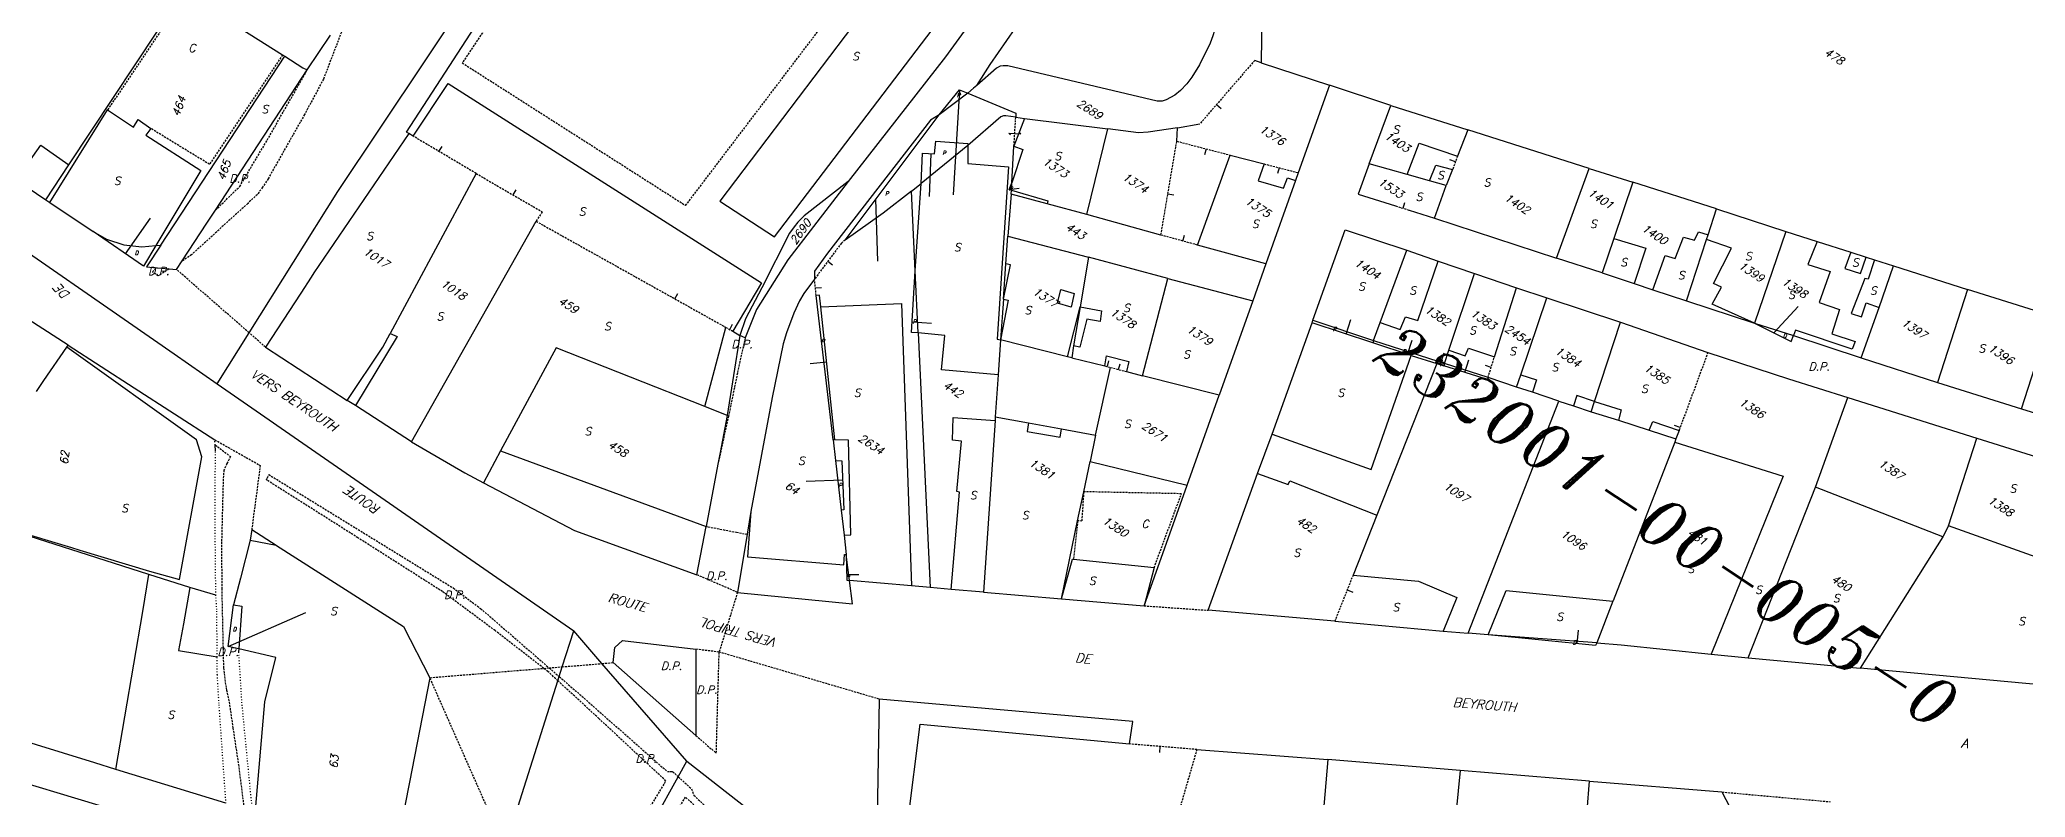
# Model space of a CAD drawing. Extents: x -334462 to -332769, y -29481 to -26664.
# Drawn here: x -333899.5 to -333651.3, y -28068.9 to -27974.1 of the extents above; entities that cross this region are included whole.
import ezdxf
from ezdxf.enums import TextEntityAlignment as Align

# ---------------------------------------------------------------- set-up
doc = ezdxf.new("R2010")
doc.units = 0
doc.header["$MEASUREMENT"] = 0
doc.linetypes.add('DOT', pattern=[0.25, 0, -0.25])
doc.linetypes.add('HIDDEN', pattern=[0.375, 0.25, -0.125])
for name, color, linetype in [('17', 7, 'CONTINUOUS'), ('18', 7, 'CONTINUOUS'), ('19', 7, 'CONTINUOUS'), ('DP$DIVIDING$LINE', 7, 'CONTINUOUS'), ('EASEMENT$BOUNDA$', 7, 'CONTINUOUS'), ('ENC$$ST$$A$$TEXT', 7, 'CONTINUOUS'), ('ENCRO$$AREA$TEXT', 7, 'CONTINUOUS'), ('ENCROACHED$WALL', 7, 'CONTINUOUS'), ('MAP$SHEET$BOUND$', 7, 'CONTINUOUS'), ('PARCEL$BOUNDARY', 7, 'CONTINUOUS'), ('PARCEL$NUMBER', 7, 'CONTINUOUS'), ('STREET$TEXT', 7, 'CONTINUOUS'), ('STRUC$$FOOTPRINT', 7, 'CONTINUOUS')]:
    doc.layers.add(name, color=color, linetype=linetype)
doc.styles.add('ITALICT', font='ITALICT', dxfattribs={"height": 0.2})

# ---------------------------------------------------------------- blocks, each defined once
blk = doc.blocks.new('HOOK')
at = {"layer": '19', "color": 7, "linetype": 'Continuous'}
for p, q in [((0, 0.75), (-0.17, 0.5)), ((0, 0), (0, 0.75)), ((0, -0.75), (0, 0)), ((0.17, -0.5), (0, -0.75))]:
    blk.add_line(p, q, dxfattribs=at)

msp = doc.modelspace()

# ---------------------------------------------------------------- linework, layer by layer
at = {"layer": '17', "color": 5, "linetype": 'Continuous'}
for p, q in [((-333694.43, -28022.62), (-333695.13, -28022.36)), ((-333736.05, -28042.93), (-333735.35, -28043.21))]:
    msp.add_line(p, q, dxfattribs=at)
at = {"layer": '18', "color": 1, "linetype": 'Continuous'}
for p, q in [((-333752.37, -27982.23), (-333751.8, -27982.72)), ((-333753.69, -27987.78), (-333753.88, -27988.51)), ((-333722.52, -27989.41), (-333723.22, -27989.14)), ((-333744.55, -27990.15), (-333744.74, -27990.88)), ((-333758.46, -27993.41), (-333757.72, -27993.53)), ((-333729.07, -27995.21), (-333728.84, -27994.49)), ((-333756.58, -27999.31), (-333756.38, -27998.59)), ((-333800.97, -28001.84), (-333800.37, -28002.29)), ((-333802.52, -28005.18), (-333801.78, -28005.1)), ((-333766.03, -28015.01), (-333765.84, -28014.28)), ((-333764.62, -28015.37), (-333764.43, -28014.65)), ((-333718.05, -28015.11), (-333718.77, -28014.89)), ((-333759.47, -28062.51), (-333759.53, -28063.26))]:
    msp.add_line(p, q, dxfattribs=at)
at = {"layer": '18', "color": 2, "linetype": 'Continuous'}
for p, q in [((-333849.58, -27988.11), (-333849.19, -27987.47)), ((-333840.31, -27993.55), (-333839.93, -27992.9)), ((-333820.09, -28006.53), (-333819.73, -28005.87)), ((-333813.23, -28010.36), (-333812.87, -28009.71))]:
    msp.add_line(p, q, dxfattribs=at)
at = {"layer": 'DP$DIVIDING$LINE', "color": 30, "linetype": 'HIDDEN'}
for p, q in [((-333873.31, -28010.77), (-333882.37, -28002.88)), ((-333871.26, -28012.56), (-333873.31, -28010.77)), ((-333812.26, -28043.24), (-333814.55, -28050.7)), ((-333761.44, -28044.92), (-333753.43, -28045.48)), ((-333794.55, -28056.59), (-333814.55, -28050.7)), ((-333850.72, -28053.91), (-333836.48, -28052.74)), ((-333836.48, -28052.74), (-333835.8, -28052.68)), ((-333835.8, -28052.68), (-333834.16, -28052.55)), ((-333834.16, -28052.55), (-333829.2, -28052.14)), ((-333829.2, -28052.14), (-333827.79, -28052.02)), ((-333841.33, -28075.16), (-333850.72, -28053.91)), ((-333689.23, -28068.2), (-333675.69, -28069.42))]:
    msp.add_line(p, q, dxfattribs=at)
at = {"layer": 'DP$DIVIDING$LINE', "color": 2, "linetype": 'HIDDEN'}
for p, q in [((-333814.55, -28050.7), (-333817.47, -28050.35)), ((-333835.8, -28052.68), (-333834.54, -28053.77))]:
    msp.add_line(p, q, dxfattribs=at)
for points in [[(-333814.7, -27917.34), (-333818.61, -27921.51), (-333824.7, -27928), (-333833.38, -27937.12), (-333842.84, -27947.08), (-333845.04, -27949.83), (-333854.45, -27961.42), (-333857.35, -27965.74), (-333859.55, -27968.87), (-333860.97, -27971.11), (-333864.02, -27979.07), (-333866.38, -27983.48), (-333870.93, -27991.51), (-333871.62, -27992.59), (-333872.28, -27993.48), (-333873.47, -27994.6), (-333880.5, -28001.02), (-333881.66, -28001.8)], [(-333877.51, -27995.45), (-333874.48, -27992.48), (-333871.04, -27986.68), (-333866.04, -27977.92)], [(-333883.31, -28002.8), (-333884.66, -28003.68), (-333885.4, -28003.18), (-333884.86, -28002.66)], [(-333811.29, -28011.4), (-333811.97, -28014.38), (-333813.38, -28021.19), (-333814.71, -28027.21)], [(-333877.59, -28024.17), (-333871.92, -28027.36), (-333872.98, -28035.37)], [(-333877.56, -28024.79), (-333875.63, -28026.26), (-333876.09, -28027.14), (-333876.47, -28027.98), (-333876.56, -28029.45), (-333876.75, -28036.92), (-333876.73, -28042.77), (-333876.55, -28050.96), (-333876.51, -28052.66), (-333876.35, -28054.13), (-333876.12, -28055.46), (-333875.8, -28056.96), (-333875.33, -28060.23), (-333874.64, -28064.78), (-333873.76, -28071.68), (-333873.11, -28076.14), (-333872.54, -28080.09), (-333872.09, -28083.39), (-333871.79, -28083.46), (-333870.67, -28088.39), (-333869.03, -28095.85), (-333868.49, -28098.08)], [(-333836.48, -28052.74), (-333842.57, -28048.02), (-333849.13, -28043.15), (-333859.7, -28036.42), (-333871.13, -28029.18), (-333871.03, -28028.93), (-333870.86, -28028.5), (-333847.81, -28042.68), (-333844.38, -28045.25), (-333835.8, -28052.68)], [(-333816.19, -28034.99), (-333815.92, -28035.04), (-333812.59, -28035.69), (-333812.39, -28035.72), (-333811.07, -28035.98)], [(-333812.26, -28043.24), (-333817.12, -28041.13), (-333817.33, -28041.03)], [(-333817.45, -28061.14), (-333814.91, -28063.36), (-333814.55, -28050.7)], [(-333834.71, -28054.29), (-333835.95, -28053.15), (-333836.48, -28052.74)], [(-333822.63, -28071.66), (-333823.71, -28070.97), (-333821.2, -28066.83), (-333829.58, -28059.02), (-333834.71, -28054.29)], [(-333834.54, -28053.77), (-333831.71, -28056.23), (-333821.03, -28065.65), (-333820.38, -28065.63), (-333819.66, -28066.29)], [(-333819.66, -28066.29), (-333818.02, -28067.8), (-333817.7, -28068.61), (-333815.49, -28070.76), (-333816.04, -28071.33), (-333818.79, -28068.83), (-333821.1, -28072.63), (-333822.63, -28071.66)]]:
    msp.add_lwpolyline(points, dxfattribs=at)
at = {"layer": 'EASEMENT$BOUNDA$', "color": 3, "linetype": 'HIDDEN'}
for p, q in [((-333881.22, -27968.38), (-333891.01, -27982.92)), ((-333846.67, -27977.03), (-333818.74, -27994.86)), ((-333769.74, -28034.28), (-333770.25, -28039.1))]:
    msp.add_line(p, q, dxfattribs=at)
for points in [[(-333818.74, -27994.86), (-333789.51, -27956.37), (-333821.35, -27939.34), (-333846.67, -27977.03)], [(-333869.12, -27976.04), (-333878.26, -27989.72), (-333885.61, -27985.23)], [(-333768.98, -28030.66), (-333769.23, -28034.33), (-333769.74, -28034.28)], [(-333760.18, -28040.15), (-333756.77, -28030.91), (-333768.98, -28030.66)]]:
    msp.add_lwpolyline(points, dxfattribs=at)
at = {"layer": 'ENC$$ST$$A$$TEXT', "color": 1, "linetype": 'Continuous'}
for p, q in [((-333788.08, -27988.39), (-333788.32, -27993.73)), ((-333778.32, -27992.86), (-333777.06, -27992.7)), ((-333888.75, -28000.92), (-333885.65, -27996.44)), ((-333682.72, -28010.78), (-333679.69, -28007.51)), ((-333790.41, -28009.42), (-333787.99, -28009.56)), ((-333801.1, -28014.44), (-333803.19, -28014.66)), ((-333799.12, -28029.19), (-333803.66, -28029.39)), ((-333798.62, -28041.02), (-333797.11, -28041)), ((-333875.91, -28050.01), (-333866.21, -28045.77)), ((-333707.32, -28049.66), (-333707.15, -28047.96))]:
    msp.add_line(p, q, dxfattribs=at)
at = {"layer": 'ENCRO$$AREA$TEXT', "color": 5, "linetype": 'Continuous'}
for p, q in [((-333784.49, -27980.4), (-333785.31, -27993.52)), ((-333794.99, -27994.08), (-333794.77, -28001.81)), ((-333736.19, -28010.95), (-333735.58, -28009.1)), ((-333728.5, -28013.48), (-333727.91, -28011.7)), ((-333724.41, -28014.78), (-333723.93, -28013.28)), ((-333721.33, -28015.75), (-333720.84, -28014.17))]:
    msp.add_line(p, q, dxfattribs=at)
at = {"layer": 'ENCROACHED$WALL', "color": 5, "linetype": 'Continuous'}
for p, q in [((-333798.82, -27999.18), (-333787.05, -27983.52)), ((-333732.75, -28011.73), (-333732.86, -28012.03)), ((-333728.03, -28013.63), (-333724.84, -28014.64)), ((-333724.84, -28014.64), (-333723.96, -28014.92)), ((-333723.88, -28014.61), (-333723.96, -28014.92))]:
    msp.add_line(p, q, dxfattribs=at)
for points in [[(-333787.05, -27983.52), (-333784.49, -27980.4), (-333783.48, -27980.83)], [(-333783.48, -27980.83), (-333777.48, -27983.33), (-333777.48, -27983.8)], [(-333718.44, -28016.36), (-333718.52, -28016.63), (-333723.96, -28014.92)]]:
    msp.add_lwpolyline(points, dxfattribs=at)
at = {"layer": 'MAP$SHEET$BOUND$', "color": 6, "linetype": 'Continuous'}
for p, q in [((-333877.31, -28017.15), (-333873.31, -28010.77)), ((-333877.31, -28017.15), (-333832.73, -28048.06)), ((-333834.16, -28052.55), (-333832.73, -28048.06)), ((-333829.2, -28052.14), (-333832.73, -28048.06)), ((-333834.54, -28053.77), (-333834.16, -28052.55)), ((-333818.59, -28064.36), (-333829.2, -28052.14)), ((-333841.33, -28075.16), (-333834.71, -28054.29)), ((-333834.71, -28054.29), (-333834.54, -28053.77)), ((-333819.66, -28066.29), (-333818.59, -28064.36)), ((-333822.63, -28071.66), (-333819.66, -28066.29))]:
    msp.add_line(p, q, dxfattribs=at)
for points in [[(-333873.31, -28010.77), (-333862.22, -27993.1), (-333807.7, -27911.49), (-333789.07, -27882.74), (-333777.28, -27854.34)], [(-334051.2, -27899.63), (-334011.34, -27927.19), (-333934.63, -27977.41), (-333882.66, -28013.43), (-333877.31, -28017.15)], [(-333818.59, -28064.36), (-333728.11, -28135.15), (-333671.47, -28172.8), (-333628.15, -28194.82)]]:
    msp.add_lwpolyline(points, dxfattribs=at)
at = {"layer": 'PARCEL$BOUNDARY', "color": 7, "linetype": 'Continuous'}
for p, q in [((-333895.85, -27989.78), (-333881.79, -27968.55)), ((-333881.22, -27968.38), (-333869.12, -27976.04)), ((-333866.04, -27977.92), (-333863.14, -27973.58)), ((-333884.36, -27999.83), (-333868.86, -27976.2)), ((-333869.12, -27976.04), (-333868.86, -27976.2)), ((-333746.78, -27977.01), (-333747.6, -27976.72)), ((-333877.51, -27995.45), (-333866.04, -27977.92)), ((-333746.78, -27977.01), (-333738.25, -27979.8)), ((-333783.48, -27980.83), (-333787.05, -27983.52)), ((-333738.25, -27979.8), (-333742.16, -27990.77)), ((-333730.59, -27982.35), (-333738.25, -27979.8)), ((-333777.48, -27983.8), (-333776.4, -27983.98)), ((-333776.4, -27983.98), (-333765.97, -27985.27)), ((-333733.29, -27989.65), (-333730.59, -27982.35)), ((-333730.59, -27982.35), (-333720.98, -27985.4)), ((-333852.81, -27986.19), (-333853.35, -27985.87)), ((-333768.59, -27996), (-333765.97, -27985.27)), ((-333757.35, -27986.83), (-333757.25, -27985.14)), ((-333757.25, -27985.14), (-333754.48, -27984.67)), ((-333720.98, -27985.4), (-333722.24, -27988.68)), ((-333705.78, -27990.24), (-333720.98, -27985.4)), ((-333783.47, -27987.38), (-333789.31, -27992.12)), ((-333777.97, -27992.04), (-333777.7, -27987.46)), ((-333750.67, -27988.56), (-333746.44, -27989.66)), ((-333898.73, -27994.14), (-333895.85, -27989.78)), ((-333844.93, -27990.86), (-333855.66, -28010.85)), ((-333742.16, -27990.77), (-333742.5, -27991.73)), ((-333728.53, -27990.99), (-333733.29, -27989.65)), ((-333725.75, -27991.78), (-333728.53, -27990.99)), ((-333722.88, -27990.36), (-333723.66, -27992.37)), ((-333709.9, -28001.44), (-333705.78, -27990.24)), ((-333705.78, -27990.24), (-333700.34, -27991.95)), ((-333898.73, -27994.14), (-333898.23, -27994.47)), ((-333790.51, -27993.06), (-333789.31, -27992.12)), ((-333790.04, -28003.02), (-333790.51, -27993.06)), ((-333778.06, -27993.46), (-333778.45, -27998.68)), ((-333778.06, -27993.46), (-333778.03, -27992.96)), ((-333773.56, -27994.67), (-333778.06, -27993.46)), ((-333778.03, -27992.96), (-333777.97, -27992.04)), ((-333742.5, -27991.73), (-333746.22, -28002.16)), ((-333723.66, -27992.37), (-333725.75, -27991.78)), ((-333725.15, -27996.45), (-333723.66, -27992.37)), ((-333700.34, -27991.95), (-333702.71, -27998.98)), ((-333689.88, -27995.3), (-333700.34, -27991.95)), ((-333898.23, -27994.47), (-333892.82, -27998.1)), ((-333768.59, -27996), (-333773.56, -27994.67)), ((-333759.33, -27998.56), (-333768.59, -27996)), ((-333728.28, -27995.46), (-333725.15, -27996.45)), ((-333725.15, -27996.45), (-333709.9, -28001.44)), ((-333690.94, -27998.53), (-333689.88, -27995.3)), ((-333689.88, -27995.3), (-333681.22, -27998.12)), ((-333853.02, -28024.43), (-333837.44, -27996.83)), ((-333778.7, -28002.18), (-333778.45, -27998.68)), ((-333778.45, -27998.68), (-333768.4, -28001.34)), ((-333702.71, -27998.98), (-333704.17, -28003.3)), ((-333693.64, -28006.78), (-333691.13, -27999.11)), ((-333691.13, -27999.11), (-333690.94, -27998.53)), ((-333681.22, -27998.12), (-333685.12, -28009.56)), ((-333681.22, -27998.12), (-333677.28, -27999.37)), ((-333884.95, -27999.88), (-333884.36, -27999.83)), ((-333768.4, -28001.34), (-333769.43, -28007.54)), ((-333758.47, -28004), (-333768.4, -28001.34)), ((-333746.22, -28002.16), (-333754.75, -27999.81)), ((-333731.93, -28009.5), (-333728.59, -28000.47)), ((-333728.59, -28000.47), (-333724.66, -28001.81)), ((-333704.17, -28003.3), (-333709.9, -28001.44)), ((-333677.28, -27999.37), (-333673.09, -28000.7)), ((-333673.09, -28000.7), (-333671.17, -28001.31)), ((-333671.17, -28001.31), (-333670.13, -28001.64)), ((-333670.13, -28001.64), (-333667.76, -28002.4)), ((-333883.31, -28002.8), (-333882.37, -28002.88)), ((-333882.37, -28002.88), (-333881.66, -28001.8)), ((-333789.68, -28010.78), (-333790.04, -28003.02)), ((-333779.01, -28006.59), (-333778.7, -28002.18)), ((-333761.64, -28016.15), (-333758.47, -28004)), ((-333758.47, -28004), (-333747.86, -28006.79)), ((-333746.22, -28002.16), (-333747.86, -28006.79)), ((-333724.66, -28001.81), (-333720.13, -28003.36)), ((-333723.33, -28012.97), (-333720.13, -28003.36)), ((-333720.13, -28003.36), (-333714.87, -28005.16)), ((-333704.17, -28003.3), (-333700.17, -28004.62)), ((-333669.55, -28007.62), (-333667.76, -28002.4)), ((-333667.76, -28002.4), (-333658.5, -28005.38)), ((-333800.32, -28024.17), (-333802.42, -28006.11)), ((-333779.01, -28006.59), (-333779.37, -28011.68)), ((-333717.64, -28013.77), (-333714.87, -28005.16)), ((-333714.87, -28005.16), (-333711.09, -28006.39)), ((-333714.34, -28016.05), (-333711.09, -28006.39)), ((-333711.09, -28006.39), (-333701.87, -28009.46)), ((-333700.17, -28004.62), (-333697.85, -28005.39)), ((-333697.85, -28005.39), (-333693.64, -28006.78)), ((-333658.5, -28005.38), (-333662.27, -28017.01)), ((-333648.01, -28008.68), (-333658.5, -28005.38)), ((-333769.43, -28007.54), (-333770.24, -28012.42)), ((-333747.86, -28006.79), (-333752.06, -28018.59)), ((-333693.64, -28006.78), (-333685.12, -28009.56)), ((-333671.78, -28013.93), (-333669.55, -28007.62)), ((-333651.76, -28020.3), (-333648.01, -28008.68)), ((-333811.97, -28011.14), (-333813.54, -28021.11)), ((-333812.84, -28010.58), (-333811.97, -28011.14)), ((-333811.29, -28011.4), (-333811.97, -28011.14)), ((-333789.68, -28010.78), (-333788.19, -28042.64)), ((-333745.43, -28023.44), (-333740.44, -28009.55)), ((-333740.44, -28009.55), (-333740.33, -28009.21)), ((-333740.33, -28009.21), (-333732.75, -28011.73)), ((-333732.75, -28011.73), (-333731.93, -28009.5)), ((-333705.12, -28019.36), (-333701.87, -28009.46)), ((-333701.87, -28009.46), (-333690.96, -28013.24)), ((-333685.12, -28009.56), (-333680.24, -28011.14)), ((-333680.24, -28011.14), (-333671.78, -28013.93)), ((-333896.1, -28012.59), (-333895.94, -28012.33)), ((-333871.26, -28012.56), (-333861.04, -28019.24)), ((-333779.37, -28011.68), (-333779.68, -28016.05)), ((-333770.99, -28013.78), (-333779.37, -28011.68)), ((-333770.48, -28013.9), (-333770.99, -28013.78)), ((-333770.24, -28012.42), (-333770.48, -28013.9)), ((-333770.48, -28013.9), (-333766.35, -28014.93)), ((-333732.75, -28011.73), (-333724.72, -28014.34)), ((-333723.88, -28014.61), (-333723.33, -28012.97)), ((-333671.78, -28013.93), (-333662.27, -28017.01)), ((-333779.68, -28016.05), (-333780.04, -28021.29)), ((-333763.64, -28015.63), (-333761.64, -28016.15)), ((-333752.06, -28018.59), (-333761.64, -28016.15)), ((-333724.84, -28014.64), (-333732.35, -28033.57)), ((-333724.72, -28014.34), (-333724.84, -28014.64)), ((-333723.88, -28014.61), (-333724.72, -28014.34)), ((-333718.44, -28016.36), (-333723.88, -28014.61)), ((-333714.87, -28017.59), (-333718.44, -28016.36)), ((-333714.87, -28017.59), (-333714.34, -28016.05)), ((-333756.07, -28029.84), (-333752.06, -28018.59)), ((-333712.9, -28018.21), (-333714.87, -28017.59)), ((-333709.59, -28019.33), (-333712.9, -28018.21)), ((-333677.51, -28030.1), (-333673.45, -28018.86)), ((-333673.45, -28018.86), (-333657.36, -28023.94)), ((-333662.27, -28017.01), (-333651.76, -28020.3)), ((-333860, -28019.88), (-333861.04, -28019.24)), ((-333853.02, -28024.43), (-333860, -28019.88)), ((-333813.54, -28021.11), (-333816.35, -28020)), ((-333780.04, -28021.29), (-333780.07, -28021.74)), ((-333780.04, -28021.29), (-333775.9, -28022.05)), ((-333720.92, -28048.34), (-333709.59, -28019.33)), ((-333709.59, -28019.33), (-333707.74, -28019.9)), ((-333707.74, -28019.9), (-333705.54, -28020.66)), ((-333705.54, -28020.66), (-333705.12, -28019.36)), ((-333705.54, -28020.66), (-333702.14, -28021.71)), ((-333651.76, -28020.3), (-333641.69, -28023.42)), ((-333780.07, -28021.74), (-333781.53, -28043.22)), ((-333775.9, -28022.05), (-333771.75, -28022.81)), ((-333771.75, -28022.81), (-333767.51, -28023.58)), ((-333767.51, -28023.58), (-333768.19, -28026.87)), ((-333747.26, -28028.39), (-333745.43, -28023.44)), ((-333702.14, -28021.71), (-333698.28, -28022.97)), ((-333698.28, -28022.97), (-333694.95, -28024.05)), ((-333694.57, -28023.01), (-333694.95, -28024.05)), ((-333660.9, -28034.91), (-333657.36, -28023.94)), ((-333657.36, -28023.94), (-333646.42, -28027.39)), ((-333877.52, -28025.6), (-333877.56, -28024.79)), ((-333841.87, -28025.55), (-333844.01, -28029.54)), ((-333800.32, -28024.17), (-333800.02, -28026.74)), ((-333694.95, -28024.05), (-333695.08, -28024.44)), ((-333814.71, -28027.21), (-333816.19, -28034.99)), ((-333800.02, -28026.74), (-333799.3, -28032.98)), ((-333768.98, -28030.66), (-333768.19, -28026.87)), ((-333768.19, -28026.87), (-333756.07, -28029.84)), ((-333753.43, -28045.48), (-333747.26, -28028.39)), ((-333769.74, -28034.28), (-333768.98, -28030.66)), ((-333761.44, -28044.92), (-333756.07, -28029.84)), ((-333685.91, -28051.44), (-333677.51, -28030.1)), ((-333661.6, -28036.31), (-333677.51, -28030.1)), ((-333810.6, -28033.13), (-333811.07, -28035.98)), ((-333799.3, -28032.98), (-333798.94, -28036.1)), ((-333732.35, -28033.57), (-333735.31, -28041.07)), ((-333872.98, -28035.37), (-333873.17, -28036.73)), ((-333872.98, -28035.37), (-333869.91, -28037.35)), ((-333817.33, -28041.03), (-333816.19, -28034.99)), ((-333811.07, -28035.98), (-333812.26, -28043.24)), ((-333798.94, -28036.1), (-333798.66, -28038.51)), ((-333771.78, -28044.04), (-333769.74, -28034.28)), ((-333661.6, -28036.31), (-333671.91, -28052.73)), ((-333660.9, -28034.91), (-333661.6, -28036.31)), ((-333649.94, -28038.85), (-333660.9, -28034.91)), ((-333798.28, -28041.77), (-333798.66, -28038.51)), ((-333880.72, -28042.64), (-333885.83, -28041.01)), ((-333877.47, -28043.6), (-333880.72, -28042.64)), ((-333790.49, -28042.44), (-333798.28, -28041.77)), ((-333788.19, -28042.64), (-333790.49, -28042.44)), ((-333785.54, -28042.87), (-333788.19, -28042.64)), ((-333781.53, -28043.22), (-333785.54, -28042.87)), ((-333781.53, -28043.22), (-333771.78, -28044.04)), ((-333771.78, -28044.04), (-333761.44, -28044.92)), ((-333737.6, -28046.85), (-333753.43, -28045.48)), ((-333702.83, -28044.32), (-333704.83, -28049.55)), ((-333737.6, -28046.85), (-333724.07, -28048.11)), ((-333724.07, -28048.11), (-333720.92, -28048.34)), ((-333718.41, -28048.53), (-333720.92, -28048.34)), ((-333704.83, -28049.55), (-333718.41, -28048.53)), ((-333874.61, -28050.3), (-333874.64, -28050.69)), ((-333817.47, -28050.35), (-333817.45, -28061.14)), ((-333690.54, -28050.97), (-333685.91, -28051.44)), ((-333817.45, -28061.14), (-333827.79, -28052.02)), ((-333685.91, -28051.44), (-333671.91, -28052.73)), ((-333879.34, -28073.71), (-333929.29, -28058.66)), ((-333754.84, -28062.89), (-333738.48, -28064.14)), ((-333876.2, -28069.61), (-333889.98, -28065.4)), ((-333738.48, -28064.14), (-333739.31, -28073.83)), ((-333721.94, -28065.52), (-333738.48, -28064.14)), ((-333721.94, -28065.52), (-333722.71, -28073.55)), ((-333705.76, -28066.83), (-333721.94, -28065.52)), ((-333706.38, -28074.89), (-333705.76, -28066.83)), ((-333705.76, -28066.83), (-333689.23, -28068.2))]:
    msp.add_line(p, q, dxfattribs=at)
at = {"layer": 'PARCEL$BOUNDARY', "color": 2, "linetype": 'HIDDEN'}
for p, q in [((-333747.6, -27976.72), (-333754.48, -27984.67)), ((-333777.7, -27987.46), (-333777.48, -27983.8)), ((-333844.93, -27990.86), (-333852.81, -27986.19)), ((-333759.33, -27998.56), (-333757.35, -27986.83)), ((-333757.35, -27986.83), (-333750.67, -27988.56)), ((-333722.24, -27988.68), (-333722.88, -27990.36)), ((-333746.44, -27989.66), (-333742.16, -27990.77)), ((-333730, -27994.91), (-333728.28, -27995.46)), ((-333837.44, -27996.83), (-333813.71, -28010.1)), ((-333754.75, -27999.81), (-333759.33, -27998.56)), ((-333802.42, -28006.11), (-333802.64, -28004.08)), ((-333813.71, -28010.1), (-333812.84, -28010.58)), ((-333718.44, -28016.36), (-333717.64, -28013.77)), ((-333690.96, -28013.24), (-333694.57, -28023.01)), ((-333766.35, -28014.93), (-333765.64, -28015.11)), ((-333765.64, -28015.11), (-333763.64, -28015.63)), ((-333735.31, -28041.07), (-333737.6, -28046.85)), ((-333754.84, -28062.89), (-333763.27, -28062.2)), ((-333754.84, -28062.89), (-333762.22, -28088.38))]:
    msp.add_line(p, q, dxfattribs=at)
at = {"layer": 'PARCEL$BOUNDARY', "color": 2, "linetype": 'DOT'}
msp.add_line((-333877.56, -28024.79), (-333877.59, -28024.17), dxfattribs=at)
at = {"layer": 'PARCEL$BOUNDARY', "color": 7, "linetype": 'Continuous'}
for points in [[(-333853.35, -27985.87), (-333853.63, -27985.71), (-333824.26, -27940.44), (-333809.99, -27918.24), (-333808.08, -27919.31)], [(-333765.93, -27945.49), (-333764.75, -27946.15), (-333771.49, -27955.94), (-333786.28, -27976.27), (-333798.44, -27991.87)], [(-333782.34, -27979.84), (-333780.68, -27977.23), (-333776.49, -27971.22), (-333765.04, -27955.2), (-333760.89, -27948.58)], [(-333745.51, -27958.12), (-333748.73, -27961.14), (-333749.16, -27961.63), (-333749.46, -27962.31), (-333751.11, -27967.31), (-333752.22, -27971.65), (-333752.84, -27973.65), (-333753.17, -27974.55), (-333754.52, -27977.28), (-333755.47, -27978.81), (-333756.1, -27979.64), (-333756.88, -27980.48), (-333757.61, -27981.05), (-333758.68, -27981.67), (-333759.19, -27981.82), (-333759.79, -27981.81), (-333778.45, -27977.41), (-333779.04, -27977.39), (-333779.43, -27977.46), (-333779.89, -27977.71), (-333782.34, -27979.84)], [(-333739.16, -27962.11), (-333743.39, -27963.71), (-333743.98, -27964.06), (-333744.33, -27964.38), (-333744.63, -27964.83), (-333745.08, -27965.81), (-333746.52, -27969.97), (-333746.72, -27970.79), (-333746.78, -27977.01)], [(-333868.86, -27976.2), (-333866.6, -27977.64), (-333866.04, -27977.92)], [(-333919.77, -27979.61), (-333908.87, -27987.28), (-333902.35, -27991.69), (-333898.73, -27994.14)], [(-333782.34, -27979.84), (-333782.76, -27980.2), (-333783.48, -27980.83)], [(-333787.05, -27983.52), (-333788.13, -27984.18), (-333801.03, -28000.84), (-333802.62, -28003.08), (-333802.64, -28004.08)], [(-333777.48, -27983.8), (-333778.73, -27983.66), (-333779.02, -27983.66), (-333779.33, -27983.76), (-333783.47, -27987.38)], [(-333853.35, -27985.87), (-333865.2, -28003.29), (-333865.55, -28003.81), (-333866.85, -28005.81), (-333871.26, -28012.56)], [(-333757.25, -27985.14), (-333760.92, -27985.7), (-333762.14, -27985.76), (-333765.97, -27985.27)], [(-333733.29, -27989.65), (-333734.66, -27993.43), (-333730, -27994.91)], [(-333798.44, -27991.87), (-333803.91, -27996.15), (-333804.72, -27996.95), (-333805.18, -27997.53), (-333805.74, -27998.33), (-333809.23, -28005.15), (-333811.25, -28009.03), (-333811.97, -28011.14)], [(-333798.44, -27991.87), (-333802.76, -27997.49), (-333805.95, -28001.67), (-333809.9, -28007.89), (-333811.29, -28011.4)], [(-333790.51, -27993.06), (-333794.07, -27995.81), (-333798.82, -27999.18)], [(-333881.66, -28001.8), (-333878.58, -27997.08), (-333877.51, -27995.45)], [(-333892.82, -27998.1), (-333891.13, -27999.07), (-333888.95, -27999.79), (-333886.71, -28000.03), (-333884.95, -27999.88)], [(-333740.33, -28009.21), (-333736.28, -27997.92), (-333728.59, -28000.47)], [(-333884.36, -27999.83), (-333886.15, -28002.55), (-333884.86, -28002.66)], [(-333895.94, -28012.33), (-333908.65, -28004.15), (-333910.09, -28003.2), (-333912.19, -28008.88)], [(-333884.86, -28002.66), (-333884.78, -28002.67), (-333883.31, -28002.8)], [(-333802.64, -28004.08), (-333803.97, -28005.87), (-333804.51, -28006.77), (-333805.22, -28008.34), (-333806.12, -28010.8), (-333806.54, -28012.17), (-333807.94, -28018.87), (-333810.6, -28033.13)], [(-333861.04, -28019.24), (-333856.61, -28012.58), (-333855.66, -28010.85)], [(-333899.89, -28018.12), (-333898.96, -28016.73), (-333896.1, -28012.59)], [(-333895.94, -28012.33), (-333887.68, -28017.68), (-333877.59, -28024.17)], [(-333816.35, -28020), (-333834.94, -28012.65), (-333841.87, -28025.55)], [(-333690.96, -28013.24), (-333680.89, -28016.56), (-333673.45, -28018.86)], [(-333813.54, -28021.11), (-333814.44, -28025.77), (-333814.71, -28027.21)], [(-333853.02, -28024.43), (-333846.33, -28028.31), (-333844.01, -28029.54)], [(-333695.08, -28024.44), (-333702.82, -28044.3), (-333702.83, -28044.32)], [(-333695.08, -28024.44), (-333681.53, -28028.7), (-333690.54, -28050.97)], [(-333844.01, -28029.54), (-333832.63, -28035.51), (-333817.33, -28041.03)], [(-333885.83, -28041.01), (-333895.59, -28037.89), (-333909.97, -28033.3)], [(-333873.17, -28036.73), (-333874.4, -28041.48), (-333875.28, -28044.8)], [(-333869.91, -28037.35), (-333869.87, -28037.38), (-333853.99, -28047.51), (-333850.72, -28053.91)], [(-333812.26, -28043.24), (-333797.87, -28044.68), (-333798.28, -28041.77)], [(-333875.28, -28044.8), (-333874.23, -28044.97), (-333874.61, -28050.3)], [(-333827.79, -28052.02), (-333827.59, -28050.12), (-333826.62, -28049.25), (-333817.47, -28050.35)], [(-333704.83, -28049.55), (-333701.8, -28049.78), (-333690.54, -28050.97)], [(-333630.89, -28056.15), (-333631.73, -28056.31), (-333632.76, -28056.34), (-333671.91, -28052.73)], [(-333850.72, -28053.91), (-333853.27, -28066.96), (-333855.66, -28079.23), (-333857.9, -28089.56), (-333858.29, -28091.81)], [(-333794.55, -28056.59), (-333794.9, -28076.38), (-333793.17, -28077.86)], [(-333763.27, -28062.2), (-333762.83, -28059.39), (-333794.55, -28056.59)], [(-333889.98, -28065.4), (-333892.59, -28064.57), (-333903.81, -28061.09)], [(-333689.23, -28068.2), (-333687.68, -28071.15), (-333695.34, -28084.16)]]:
    msp.add_lwpolyline(points, dxfattribs=at)
at = {"layer": 'PARCEL$BOUNDARY', "color": 2, "linetype": 'HIDDEN'}
for points in [[(-333844.93, -27990.86), (-333836.67, -27995.66), (-333837.44, -27996.83)], [(-333798.82, -27999.18), (-333799.28, -27999.58), (-333802.64, -28004.08)]]:
    msp.add_lwpolyline(points, dxfattribs=at)
at = {"layer": 'PARCEL$BOUNDARY', "color": 2, "linetype": 'DOT'}
for points in [[(-333877.47, -28043.6), (-333877.56, -28034.5), (-333877.52, -28025.6)], [(-333877.3, -28051.31), (-333877.32, -28048.47), (-333877.35, -28045.4), (-333877.47, -28043.6)], [(-333874.64, -28050.69), (-333874.25, -28056.96), (-333873.14, -28068.51), (-333871.9, -28079.8), (-333871.61, -28082.62), (-333870, -28089.68)], [(-333876.2, -28069.61), (-333877.07, -28057.15), (-333877.28, -28053.58), (-333877.3, -28051.31)]]:
    msp.add_lwpolyline(points, dxfattribs=at)
at = {"layer": 'STRUC$$FOOTPRINT', "color": 1, "linetype": 'Continuous'}
for p, q in [((-333898.23, -27994.47), (-333891.01, -27982.92)), ((-333776.4, -27983.98), (-333777.7, -27987.46)), ((-333754.75, -27999.81), (-333750.67, -27988.56)), ((-333790.04, -28003.02), (-333789.31, -27992.12)), ((-333814.46, -27994.33), (-333807.62, -27998.78)), ((-333770.18, -28005.85), (-333770.57, -28007.59)), ((-333800.08, -28024.17), (-333801.83, -28007.53)), ((-333770.99, -28013.78), (-333769.43, -28007.54)), ((-333816.35, -28020), (-333813.71, -28010.1)), ((-333732.86, -28012.03), (-333740.44, -28009.55)), ((-333728.03, -28013.63), (-333732.86, -28012.03)), ((-333767.51, -28023.58), (-333765.64, -28015.11)), ((-333841.87, -28025.55), (-333816.19, -28034.99)), ((-333800.08, -28024.17), (-333800.32, -28024.17)), ((-333873.17, -28036.73), (-333869.91, -28037.35)), ((-333770.25, -28039.1), (-333760.18, -28040.15)), ((-333760.18, -28040.15), (-333761.44, -28044.92))]:
    msp.add_line(p, q, dxfattribs=at)
for points in [[(-333807.62, -27998.78), (-333774.23, -27954.85), (-333781.16, -27950.37), (-333814.46, -27994.33)], [(-333918.56, -27977.81), (-333901.12, -27989.85), (-333899.34, -27987.33), (-333895.85, -27989.78)], [(-333852.81, -27986.19), (-333848.43, -27979.61), (-333809.27, -28004.53), (-333812.84, -28010.58)], [(-333891.01, -27982.92), (-333887.77, -27985.07), (-333887.16, -27984.13), (-333885.61, -27985.23)], [(-333885.61, -27985.23), (-333886.22, -27986.06), (-333879.35, -27990.48), (-333884.95, -27999.88)], [(-333789.31, -27992.12), (-333789.12, -27988.34), (-333787.64, -27988.41), (-333787.48, -27986.81), (-333783.48, -27987.13), (-333783.47, -27987.38)], [(-333783.47, -27987.38), (-333783.45, -27989.62), (-333778.39, -27990.05), (-333779.82, -28011.56), (-333779.37, -28011.68)], [(-333777.7, -27987.46), (-333776.59, -27987.88), (-333777.97, -27992.04)], [(-333728.53, -27990.99), (-333727.05, -27987.08), (-333722.24, -27988.68)], [(-333746.44, -27989.66), (-333747.17, -27991.76), (-333743.99, -27992.69), (-333743.51, -27991.41), (-333742.5, -27991.73)], [(-333725.75, -27991.78), (-333724.98, -27989.84), (-333722.88, -27990.36)], [(-333778.03, -27992.96), (-333778.32, -27992.86), (-333777.97, -27992.04)], [(-333778.03, -27992.96), (-333773.46, -27994.29), (-333773.56, -27994.67)], [(-333884.95, -27999.88), (-333886.52, -28002.47), (-333892.82, -27998.1)], [(-333702.71, -27998.98), (-333698.71, -28000.22), (-333700.17, -28004.62)], [(-333697.85, -28005.39), (-333696.3, -28001.1), (-333695.07, -28001.51), (-333694.01, -27998.83), (-333692.63, -27999.22), (-333692.15, -27998.14), (-333690.94, -27998.53)], [(-333685.12, -28009.56), (-333690.42, -28007.22), (-333689.27, -28005.07), (-333690.24, -28004.61), (-333687.99, -28000.22), (-333691.13, -27999.11)], [(-333677.28, -27999.37), (-333678.45, -28002.26), (-333675.69, -28003.11), (-333677.03, -28006.98), (-333674.49, -28007.89), (-333675.47, -28010.93), (-333672.57, -28011.89), (-333672.91, -28012.81), (-333679.99, -28010.47), (-333680.24, -28011.14)], [(-333673.09, -28000.7), (-333673.86, -28002.74), (-333671.88, -28003.35), (-333671.17, -28001.31)], [(-333670.13, -28001.64), (-333670.94, -28004.09), (-333671.36, -28003.98), (-333673.03, -28008.37), (-333671.77, -28008.78), (-333671.16, -28007.04), (-333669.55, -28007.62)], [(-333789.68, -28010.78), (-333790.49, -28010.73), (-333790.04, -28003.02)], [(-333779.01, -28006.59), (-333778.12, -28002.28), (-333778.7, -28002.18)], [(-333731.93, -28009.5), (-333729.43, -28010.36), (-333728.74, -28008.77), (-333727.23, -28009.25), (-333724.66, -28001.81)], [(-333801.83, -28007.53), (-333801.99, -28006.06), (-333802.42, -28006.11)], [(-333779.01, -28006.59), (-333778.44, -28006.7), (-333779.37, -28011.68)], [(-333770.57, -28007.59), (-333772.26, -28007.09), (-333771.86, -28005.36), (-333770.18, -28005.85)], [(-333801.83, -28007.53), (-333791.76, -28007.1), (-333790.49, -28042.44)], [(-333769.43, -28007.54), (-333766.76, -28008.05), (-333766.91, -28009.38), (-333768.61, -28009.09), (-333769.46, -28012.6), (-333770.24, -28012.42)], [(-333855.66, -28010.85), (-333854.82, -28011.24), (-333860, -28019.88)], [(-333779.68, -28016.05), (-333786.76, -28015.4), (-333786.33, -28011.12), (-333789.68, -28010.78)], [(-333685.12, -28009.56), (-333680.56, -28011.88), (-333680.24, -28011.14)], [(-333909.97, -28033.3), (-333895.52, -28037.63), (-333894.46, -28037.95), (-333885.76, -28040.59), (-333881.99, -28041.64), (-333879.21, -28026.28), (-333879.88, -28024.16), (-333896.1, -28012.59)], [(-333766.35, -28014.93), (-333766.14, -28013.67), (-333763.35, -28014.36), (-333763.64, -28015.63)], [(-333745.43, -28023.44), (-333733.07, -28027.89), (-333728.03, -28013.63)], [(-333723.33, -28012.97), (-333721.28, -28013.66), (-333720.9, -28012.7), (-333717.64, -28013.77)], [(-333714.34, -28016.05), (-333712.38, -28016.65), (-333712.9, -28018.21)], [(-333705.12, -28019.36), (-333707.35, -28018.62), (-333707.74, -28019.9)], [(-333785.54, -28042.87), (-333784.5, -28030.69), (-333784.84, -28030.62), (-333784.25, -28024.33), (-333785.37, -28024.19), (-333785.29, -28021.39), (-333780.07, -28021.74)], [(-333705.12, -28019.36), (-333701.81, -28020.43), (-333702.14, -28021.71)], [(-333775.9, -28022.05), (-333776.05, -28023.12), (-333771.94, -28023.84), (-333771.75, -28022.81)], [(-333698.28, -28022.97), (-333697.85, -28021.87), (-333694.57, -28023.01)], [(-333798.94, -28036.1), (-333798.08, -28036.06), (-333798.38, -28024.19), (-333800.08, -28024.17)], [(-333800.02, -28026.74), (-333799.22, -28026.8), (-333798.96, -28032.94), (-333799.3, -28032.98)], [(-333747.26, -28028.39), (-333743.43, -28029.75), (-333743.23, -28029.29), (-333732.35, -28033.57)], [(-333810.6, -28033.13), (-333810.99, -28038.8), (-333798.96, -28039.78), (-333798.9, -28038.51), (-333798.66, -28038.51)], [(-333798.66, -28038.51), (-333798.61, -28041.73), (-333798.28, -28041.77)], [(-333889.98, -28065.4), (-333886.61, -28045.63), (-333885.83, -28041.01)], [(-333771.78, -28044.04), (-333770.4, -28039.08), (-333770.25, -28039.1)], [(-333735.31, -28041.07), (-333727.13, -28041.82), (-333722.34, -28043.89), (-333724.07, -28048.11)], [(-333880.72, -28042.64), (-333881.53, -28047.18), (-333882.12, -28050.52), (-333877.3, -28051.31)], [(-333718.41, -28048.53), (-333716.18, -28043), (-333702.83, -28044.32)], [(-333874.61, -28050.3), (-333875.91, -28050.01), (-333875.28, -28044.8)], [(-333704.83, -28049.55), (-333705.01, -28049.89), (-333718.41, -28048.53)], [(-333869.65, -28089.75), (-333872.48, -28069.98), (-333871.33, -28056.93), (-333869.95, -28051.39), (-333874.61, -28050.3)], [(-333793.17, -28077.86), (-333792.38, -28071.75), (-333790.97, -28071.98), (-333789.42, -28059.71), (-333763.27, -28062.2)]]:
    msp.add_lwpolyline(points, dxfattribs=at)

# ---------------------------------------------------------------- block references
at = {"layer": '19', "color": 7, "linetype": 'Continuous', "xscale": 1.000000712388046, "yscale": 1.000000712388046, "rotation": 266.5858167312091}
msp.add_blockref('HOOK', (-333777.61, -27985.87), dxfattribs=at)

# ---------------------------------------------------------------- texts
at = {"layer": 'DP$DIVIDING$LINE', "color": 2, "linetype": 'Continuous', "style": 'ITALICT'}
for p in [(-333874.44, -27991.5), (-333811.7, -28012.2), (-333677.05, -28015)]:
    msp.add_text('D.P.', height=1, dxfattribs=at).set_placement(p, align=Align.MIDDLE)
at = {"layer": 'DP$DIVIDING$LINE', "color": 4, "linetype": 'Continuous', "style": 'ITALICT'}
for p in [(-333884.61, -28003.06), (-333814.85, -28041.17), (-333847.6, -28043.53), (-333875.92, -28050.67), (-333816.09, -28055.41), (-333823.67, -28064)]:
    msp.add_text('D.P.', height=1, dxfattribs=at).set_placement(p, align=Align.MIDDLE)
at = {"layer": 'DP$DIVIDING$LINE', "color": 1, "linetype": 'Continuous', "style": 'ITALICT'}
msp.add_text('D.P.', height=1, dxfattribs=at).set_placement((-333820.51, -28052.44), align=Align.MIDDLE)
at = {"layer": 'EASEMENT$BOUNDA$', "color": 3, "linetype": 'Continuous', "style": 'ITALICT'}
for p in [(-333880.45, -27975.18), (-333761.31, -28034.69)]:
    msp.add_text('C', height=1, dxfattribs=at).set_placement(p, align=Align.MIDDLE)
at = {"layer": 'ENC$$ST$$A$$TEXT', "color": 1, "linetype": 'Continuous', "style": 'ITALICT'}
for s, p in [('P', (-333786.43, -27988.29)), ('P', (-333778.1, -27992.76)), ('D', (-333887.38, -28000.8)), ('P', (-333801.59, -28011.82)), ('P', (-333790.14, -28009.39)), ('D', (-333681.35, -28011.15)), ('P', (-333799.4, -28029.85)), ('P', (-333798.45, -28041.25)), ('D', (-333875.12, -28047.85)), ('D', (-333707.63, -28049.49))]:
    msp.add_text(s, height=0.5, dxfattribs=at).set_placement(p, align=Align.MIDDLE)
at = {"layer": 'ENCRO$$AREA$TEXT', "color": 5, "linetype": 'Continuous', "style": 'ITALICT'}
for p in [(-333784.63, -27981.08), (-333793.59, -27993.38), (-333737.62, -28010.31), (-333728.92, -28013.14), (-333724.25, -28014.7), (-333721.97, -28015.39)]:
    msp.add_text('P', height=0.5, dxfattribs=at).set_placement(p, align=Align.MIDDLE)
at = {"layer": 'MAP$SHEET$BOUND$', "color": 6, "linetype": 'Continuous', "style": 'ITALICT'}
msp.add_text('232001-00-005-0', height=6, rotation=326.646, dxfattribs=at).set_placement((-333696, -28035), align=Align.MIDDLE)
at = {"layer": 'PARCEL$NUMBER', "color": 7, "linetype": 'Continuous', "style": 'ITALICT'}
for s, rotation, p in [('478', 326.646, (-333675.16, -27976.21)), ('464', 69.9902, (-333882.09, -27982.46)), ('2689', 326.646, (-333768.25, -27982.84)), ('1376', 326.646, (-333745.41, -27986.07)), ('1403', 326.646, (-333729.77, -27986.92)), ('1373', 326.646, (-333772.5, -27990.11)), ('1374', 326.646, (-333762.53, -27992.03)), ('1533', 326.646, (-333730.58, -27992.66)), ('1375', 326.646, (-333747.19, -27995.06)), ('1402', 326.646, (-333714.79, -27994.64)), ('1401', 326.646, (-333704.36, -27994.02)), ('443', 326.646, (-333769.98, -27998.07)), ('1400', 326.646, (-333697.6, -27998.47)), ('1017', 326.646, (-333857.39, -28001.38)), ('1404', 326.646, (-333733.51, -28002.78)), ('1399', 326.646, (-333685.51, -28003.15)), ('1398', 326.646, (-333680.1, -28005.15)), ('1018', 326.646, (-333847.74, -28005.39)), ('459', 326.646, (-333833.38, -28007.32)), ('1377', 326.646, (-333773.73, -28006.37)), ('1378', 326.646, (-333764.08, -28008.95)), ('1382', 326.646, (-333724.74, -28008.63)), ('1383', 326.646, (-333719.02, -28009.11)), ('1379', 326.646, (-333754.49, -28011.09)), ('1397', 326.646, (-333665.15, -28010.28)), ('1384', 326.646, (-333708.45, -28013.79)), ('1396', 326.646, (-333654.31, -28013.46)), ('1385', 326.646, (-333697.33, -28015.92)), ('442', 326.646, (-333785.31, -28017.85)), ('1386', 326.646, (-333685.45, -28020.21)), ('2634', 326.646, (-333795.56, -28024.71)), ('2671', 326.646, (-333760.12, -28023.15)), ('62', 83.9793, (-333896.39, -28026.42)), ('458', 326.646, (-333827.19, -28025.28)), ('1381', 326.646, (-333774.2, -28027.8)), ('1387', 326.646, (-333668.03, -28027.89)), ('64', 326.646, (-333805.43, -28030.18)), ('1097', 326.646, (-333722.38, -28030.72)), ('1388', 326.646, (-333654.35, -28032.48)), ('1380', 326.646, (-333765.02, -28035.03)), ('482', 326.646, (-333741.16, -28034.77)), ('1096', 326.646, (-333707.75, -28036.67)), ('481', 326.646, (-333692.29, -28036.3)), ('480', 326.646, (-333674.29, -28042.07)), ('63', 83.9793, (-333862.7, -28064.41))]:
    msp.add_text(s, height=1, rotation=rotation, dxfattribs=at).set_placement(p, align=Align.MIDDLE)
at = {"layer": 'PARCEL$NUMBER', "color": 1, "linetype": 'Continuous', "style": 'ITALICT'}
for s, rotation, p in [('465', 69.9902, (-333876.44, -27990.45)), ('2690', 54.3007, (-333804.38, -27998.15)), ('2454', 326.646, (-333714.76, -28011.03))]:
    msp.add_text(s, height=1, rotation=rotation, dxfattribs=at).set_placement(p, align=Align.MIDDLE)
at = {"layer": 'STREET$TEXT', "color": 7, "linetype": 'Continuous', "style": 'ITALICT'}
for s, rotation, p in [('DE', 133.8548, (-333895.6, -28005.99)), ('VERS BEYROUTH', 326.2097, (-333873.22, -28016.2)), ('ROUTE', 145.2754, (-333856.75, -28032.66)), ('ROUTE', 344.3366, (-333828.54, -28044.38)), ('VERS TRIPOL', 164.162, (-333807.2, -28049.06)), ('DE', 353.7926, (-333770.09, -28051.95)), ('BEYROUTH', 355.3705, (-333722.88, -28057.54)), ('A', 355.3705, (-333659.36, -28062.64))]:
    msp.add_text(s, height=1.15, rotation=rotation, dxfattribs=at).set_placement(p)
at = {"layer": 'STRUC$$FOOTPRINT', "color": 1, "linetype": 'Continuous', "style": 'ITALICT'}
for p in [(-333797.51, -27976.21), (-333871.35, -27982.82), (-333729.96, -27985.37), (-333772.22, -27988.69), (-333889.8, -27991.78), (-333724.37, -27991.07), (-333718.57, -27991.97), (-333727.06, -27993.77), (-333831.69, -27995.62), (-333747.54, -27997.17), (-333705.29, -27997.17), (-333858.24, -27998.68), (-333784.79, -28000.08), (-333701.49, -28001.97), (-333685.9, -28001.2), (-333672.53, -28001.99), (-333694.3, -28003.58), (-333734.26, -28004.98), (-333727.86, -28005.48), (-333680.51, -28006.03), (-333670.29, -28005.51), (-333849.45, -28008.73), (-333775.97, -28007.96), (-333763.63, -28007.68), (-333828.52, -28009.97), (-333720.37, -28010.48), (-333756.13, -28013.48), (-333715.38, -28013.08), (-333656.72, -28012.74), (-333710.08, -28015.08), (-333797.29, -28018.28), (-333736.85, -28018.28), (-333698.9, -28017.78), (-333830.96, -28023.1), (-333763.53, -28022.18), (-333804.28, -28026.78), (-333782.81, -28031.09), (-333652.83, -28030.25), (-333888.87, -28032.71), (-333776.31, -28033.59), (-333742.35, -28038.29), (-333767.92, -28041.79), (-333693.1, -28040.31), (-333684.62, -28042.92), (-333674.91, -28043.98), (-333862.76, -28045.58), (-333729.96, -28045.09), (-333709.48, -28046.29), (-333651.75, -28046.84), (-333883.1, -28058.54)]:
    msp.add_text('S', height=1, dxfattribs=at).set_placement(p, align=Align.MIDDLE)

doc.saveas('drawing.dxf')
